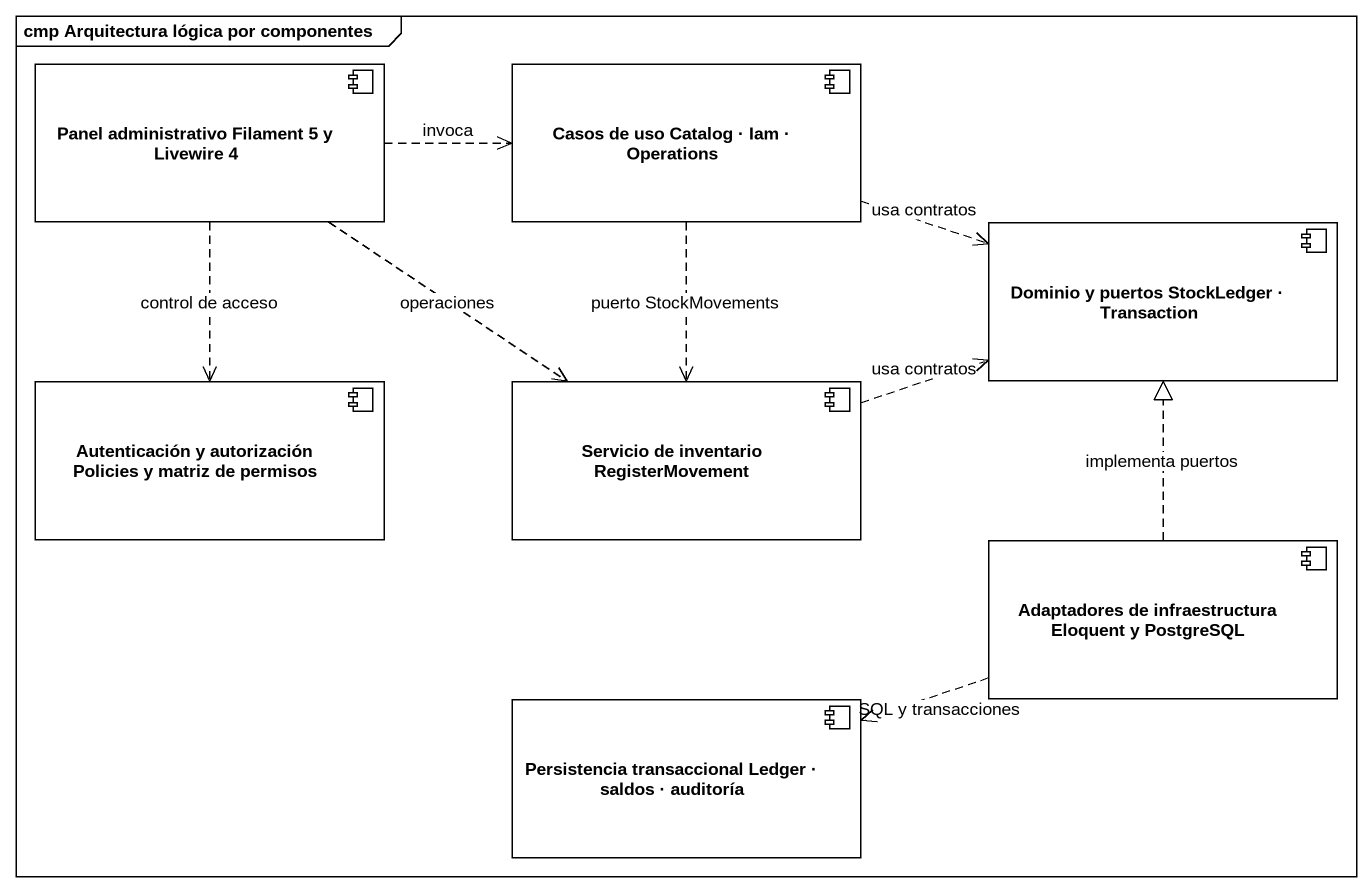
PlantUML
@startuml
mainframe cmp Arquitectura lógica por componentes
component "Panel administrativo Filament 5 y Livewire 4" as Panel_administrativo
component "Casos de uso Catalog · Iam · Operations" as Casos_de_uso_Catalog_Iam
component "Dominio y puertos StockLedger · Transaction" as Dominio_y_puertos
component "Autenticación y autorización Policies y matriz de permisos" as Autenticación_y
component "Servicio de inventario RegisterMovement" as Servicio_de_inventario
component "Adaptadores de infraestructura Eloquent y PostgreSQL" as Adaptadores_de
component "Persistencia transaccional Ledger · saldos · auditoría" as Persistencia_transaccional
Panel_administrativo .right.> Casos_de_uso_Catalog_Iam : invoca
Panel_administrativo ..> Autenticación_y : control de acceso
Panel_administrativo ..> Servicio_de_inventario : operaciones
Casos_de_uso_Catalog_Iam .right.> Dominio_y_puertos : usa contratos
Casos_de_uso_Catalog_Iam ..> Servicio_de_inventario : puerto StockMovements
Servicio_de_inventario .right.> Dominio_y_puertos : usa contratos
Adaptadores_de .up.|> Dominio_y_puertos : implementa puertos
Adaptadores_de .left.> Persistencia_transaccional : SQL y transacciones
@enduml
